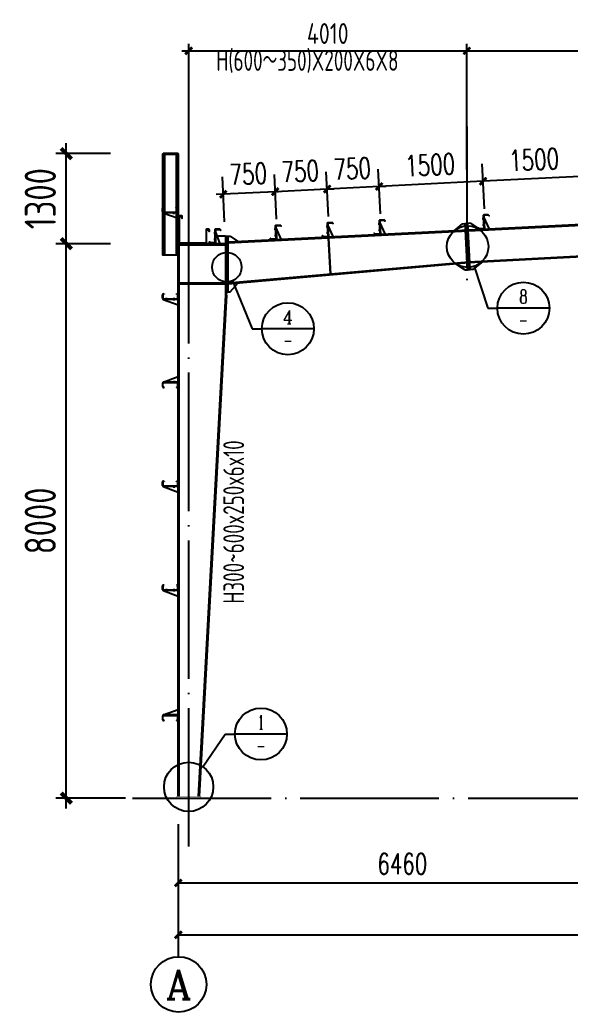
# Model space of a CAD drawing. Extents: x -89996 to 1006241, y -2176 to 440573.
# Drawn here: x 375861 to 383808, y 332525 to 346843 of the extents above; entities that cross this region are included whole.
import ezdxf
from ezdxf.enums import TextEntityAlignment as Align

# ---------------------------------------------------------------- set-up
doc = ezdxf.new("R2010")
doc.units = 0
doc.header["$LTSCALE"] = 1000
doc.header["$MEASUREMENT"] = 0
doc.linetypes.add('DOTE', pattern=[2.42, 2, -0.2, 0.02, -0.2])
for name, color, linetype in [('AXIS', 3, 'Continuous'), ('AXIS_DIM', 3, 'Continuous'), ('AXIS_TEXT', 7, 'Continuous'), ('DOTE', 1, 'DOTE'), ('GL', 150, 'Continuous'), ('GZ', 50, 'Continuous'), ('LT', 27, 'Continuous'), ('PUB_TEXT', 7, 'Continuous'), ('PZ', 202, 'Continuous'), ('TEXT', 7, 'Continuous'), ('天沟', 2, 'Continuous')]:
    doc.layers.add(name, color=color, linetype=linetype)
doc.styles.add('_TCH_AXIS', font='COMPLEX', dxfattribs={"bigfont": 'GBCBIG'})
doc.styles.add('_TCH_DIM_T3', font='SIMPLEX', dxfattribs={"width": 0.705882, "bigfont": 'GBCBIG'})
doc.styles.add('_TCH_LABEL', font='COMPLEX', dxfattribs={"bigfont": 'GBCBIG'})
doc.styles.add('TSSD_Dimension', font='Tssdeng.shx', dxfattribs={"width": 0.8, "bigfont": 'hztxt.shx'})
doc.styles.add('TSSD_Norm', font='tssdeng.shx', dxfattribs={"bigfont": 'hztxt.shx'})
doc.dimstyles.new('_TCH_ARCH&&100', dxfattribs={"dimtxt": 297.5, "dimasz": 100, "dimexe": 250, "dimexo": 300, "dimgap": 126.25, "dimtad": 1, "dimdec": 0, "dimzin": 0, "dimdsep": 46, "dimtxsty": '_TCH_DIM_T3', "dimblk": 'ARCHTICK', "dimcen": 0.09, "dimclrt": 7, "dimazin": 2, "dimtfac": 1, "dimtdec": 0, "dimtix": 1, "dimtmove": 2, "dimatfit": 3, "dimfxl": 0, "dimtolj": 1, "dimtzin": 0, "dimarcsym": 0})
doc.dimstyles.new('TCH_100_1', dxfattribs={"dimtxt": 297.5, "dimasz": 100, "dimexe": 250, "dimexo": 300, "dimgap": 126.25, "dimtad": 1, "dimdec": 0, "dimzin": 0, "dimdsep": 46, "dimtxsty": '_TCH_DIM_T3', "dimblk": 'ARCHTICK', "dimcen": 0.09, "dimclrd": 126, "dimclre": 126, "dimclrt": 7, "dimazin": 2, "dimtfac": 1, "dimtdec": 0, "dimtix": 1, "dimtmove": 2, "dimatfit": 3, "dimfxl": 0, "dimtolj": 1, "dimtzin": 0, "dimarcsym": 0})
doc.dimstyles.new('TSSD_100_100', dxfattribs={"dimtxt": 300, "dimasz": 100, "dimexe": 100, "dimexo": 250, "dimgap": 100, "dimtad": 1, "dimdec": 0, "dimzin": 0, "dimdsep": 46, "dimtxsty": 'TSSD_Dimension', "dimblk": 'ARCHTICK', "dimcen": 0, "dimdle": 100, "dimclrt": 7, "dimadec": 0, "dimazin": 0, "dimtfac": 1, "dimtdec": 0, "dimtix": 1, "dimtmove": 2, "dimatfit": 3, "dimfxl": 0, "dimtolj": 1, "dimtzin": 0, "dimarcsym": 0})
doc.dimstyles.new('TSSD_100_150', dxfattribs={"dimtxt": 450, "dimasz": 150, "dimexe": 150, "dimexo": 375, "dimgap": 150, "dimtad": 1, "dimdec": 0, "dimzin": 0, "dimdsep": 46, "dimtxsty": 'TSSD_Dimension', "dimblk": 'ARCHTICK', "dimcen": 0, "dimdle": 150, "dimclrt": 7, "dimadec": 0, "dimazin": 0, "dimtfac": 1, "dimtdec": 0, "dimtix": 1, "dimtmove": 2, "dimatfit": 3, "dimfxl": 0, "dimtolj": 1, "dimtzin": 0, "dimarcsym": 0})

# ---------------------------------------------------------------- blocks, each defined once
blk = doc.blocks.new('_ArchTick')
at = {"color": 0, "linetype": 'ByBlock', "const_width": 0.4}
blk.add_lwpolyline([(-0.5, -0.5), (0.5, 0.5)], dxfattribs=at)
blk = doc.blocks.new('*D1222')
at = {"layer": 'AXIS_DIM', "color": 0, "lineweight": -2, "transparency": 16777216}
for p, q in [((376531, 343463), (376531, 345063)), ((377167, 344913), (376381, 344913)), ((376641, 343613), (376381, 343613))]:
    blk.add_line(p, q, dxfattribs=at)
at = {"layer": 'Defpoints', "color": 0, "transparency": 16777216}
for p in [(376531, 344913), (377542, 344913), (377016, 343613)]:
    blk.add_point(p, dxfattribs=at)
at = {"layer": 'AXIS_DIM', "color": 0, "lineweight": -2, "transparency": 16777216, "xscale": 150, "yscale": 150, "zscale": 150}
for p, rotation in [((376531, 344913), 90), ((376531, 343613), 270)]:
    blk.add_blockref('_ArchTick', p, dxfattribs=dict(at, rotation=rotation))
at = {"layer": 'AXIS_DIM', "color": 7, "transparency": 16777216, "insert": (376156, 344263), "char_height": 450, "attachment_point": 5, "rotation": 90, "style": 'TSSD_Dimension'}
blk.add_mtext('\\A1;1300', dxfattribs=at)
blk = doc.blocks.new('*D1223')
at = {"layer": 'AXIS_DIM', "color": 0, "lineweight": -2, "transparency": 16777216}
for p, q in [((376531, 335463), (376531, 343763)), ((377167, 343613), (376381, 343613)), ((377386, 335613), (376381, 335613))]:
    blk.add_line(p, q, dxfattribs=at)
at = {"layer": 'Defpoints', "color": 0, "transparency": 16777216}
for p in [(376531, 343613), (377542, 343613), (377761, 335613)]:
    blk.add_point(p, dxfattribs=at)
at = {"layer": 'AXIS_DIM', "color": 0, "lineweight": -2, "transparency": 16777216, "xscale": 150, "yscale": 150, "zscale": 150}
for p, rotation in [((376531, 343613), 90), ((376531, 335613), 270)]:
    blk.add_blockref('_ArchTick', p, dxfattribs=dict(at, rotation=rotation))
at = {"layer": 'AXIS_DIM', "color": 7, "transparency": 16777216, "insert": (376156, 339613), "char_height": 450, "attachment_point": 5, "rotation": 90, "style": 'TSSD_Dimension'}
blk.add_mtext('\\A1;8000', dxfattribs=at)
blk = doc.blocks.new('4')
at = {"layer": 'LT', "color": 1, "linetype": 'Continuous'}
for p, q in [((1121054, 121886, -8), (1121014, 121884, -8)), ((1121054, 121886, -8), (1121014, 121884, -8)), ((1121058, 121794, -8), (1121019, 121792, -8)), ((1121058, 121794, -8), (1121019, 121792, -8))]:
    blk.add_line(p, q, dxfattribs=at)
at = {"layer": 'LT', "elevation": -8}
blk.add_lwpolyline([(1121032, 121929, -0.414214), (1121041, 121940), (1121097, 121943), (1121111, 121930), (1121113, 121932), (1121098, 121946), (1121038, 121943, 0.414214), (1121028, 121932), (1121037, 121755, -0.414214), (1121028, 121745), (1120972, 121742), (1120958, 121755), (1120956, 121753), (1120971, 121739), (1121031, 121742, 0.414214), (1121040, 121753), (1121032, 121929)], format="xyb", dxfattribs=at)
at = {"layer": 'LT', "elevation": -4}
for points in [[(1121032, 121924), (1121038, 121925), (1121047, 121733), (1121041, 121733)], [(1121038, 121915), (1121047, 121733), (1121117, 121736)]]:
    blk.add_lwpolyline(points, close=True, dxfattribs=at)
at = {"layer": 'LT', "color": 1, "linetype": 'Continuous'}
for points in [[(1121031, 121872, -8), (1121030, 121897, -8), (1121040, 121873, -8), (1121039, 121897, -8)], [(1121031, 121872, -8), (1121030, 121897, -8), (1121040, 121873, -8), (1121039, 121897, -8)], [(1121035, 121805, -8), (1121036, 121781, -8), (1121044, 121806, -8), (1121045, 121781, -8)], [(1121035, 121805, -8), (1121036, 121781, -8), (1121044, 121806, -8), (1121045, 121781, -8)]]:
    blk.add_solid(points, dxfattribs=at)
blk = doc.blocks.new('*D1204')
at = {"layer": 'AXIS_DIM', "color": 0, "lineweight": -2, "transparency": 16777216}
for p, q in [((382205, 346396), (392605, 346396)), ((382305, 344683), (382305, 346496)), ((392505, 344827), (392505, 346496))]:
    blk.add_line(p, q, dxfattribs=at)
at = {"layer": 'Defpoints', "color": 0, "transparency": 16777216}
for p in [(392505, 346396), (392505, 344577, 4), (382305, 344433, -3)]:
    blk.add_point(p, dxfattribs=at)
at = {"layer": 'AXIS_DIM', "color": 0, "lineweight": -2, "transparency": 16777216, "xscale": 100, "yscale": 100, "zscale": 100, "rotation": 180}
blk.add_blockref('_ArchTick', (382305, 346396), dxfattribs=at)
at = {"layer": 'AXIS_DIM', "color": 0, "lineweight": -2, "transparency": 16777216, "xscale": 100, "yscale": 100, "zscale": 100}
blk.add_blockref('_ArchTick', (392505, 346396), dxfattribs=at)
at = {"layer": 'AXIS_DIM', "color": 7, "transparency": 16777216, "insert": (387405, 346646), "char_height": 300, "attachment_point": 5, "style": 'TSSD_Dimension'}
blk.add_mtext('\\A1;10200', dxfattribs=at)
blk = doc.blocks.new('*D1216')
at = {"color": 126, "lineweight": -2, "transparency": 16777216}
for p, q in [((384057, 344193), (384024, 344839)), ((382558, 344118), (382526, 344764)), ((384037, 344589), (382539, 344514))]:
    blk.add_line(p, q, dxfattribs=at)
at = {"layer": 'Defpoints', "color": 0, "transparency": 16777216}
for p in [(382539, 344514), (382573, 343819, 0), (384072, 343894, 0)]:
    blk.add_point(p, dxfattribs=at)
at = {"color": 126, "lineweight": -2, "transparency": 16777216, "xscale": 100, "yscale": 100, "zscale": 100}
for p, rotation in [((384037, 344589), 2.86240522461287), ((382539, 344514), 182.8624052246129)]:
    blk.add_blockref('_ArchTick', p, dxfattribs=dict(at, rotation=rotation))
at = {"color": 7, "transparency": 16777216, "insert": (383274, 344826), "char_height": 297.5, "attachment_point": 5, "rotation": 2.8624, "style": '_TCH_DIM_T3'}
blk.add_mtext('\\A1;1500', dxfattribs=at)
blk = doc.blocks.new('*D1217')
at = {"color": 126, "lineweight": -2, "transparency": 16777216}
for p, q in [((381060, 344043), (381028, 344689)), ((382558, 344118), (382526, 344764)), ((382539, 344514), (381041, 344439))]:
    blk.add_line(p, q, dxfattribs=at)
at = {"layer": 'Defpoints', "color": 0, "transparency": 16777216}
for p in [(381041, 344439), (382573, 343819, 0), (381075, 343744, 0)]:
    blk.add_point(p, dxfattribs=at)
at = {"color": 126, "lineweight": -2, "transparency": 16777216, "xscale": 100, "yscale": 100, "zscale": 100}
for p, rotation in [((381041, 344439), 182.8624052246129), ((382539, 344514), 2.86240522461287)]:
    blk.add_blockref('_ArchTick', p, dxfattribs=dict(at, rotation=rotation))
at = {"color": 7, "transparency": 16777216, "insert": (381776, 344751), "char_height": 297.5, "attachment_point": 5, "rotation": 2.8624, "style": '_TCH_DIM_T3'}
blk.add_mtext('\\A1;1500', dxfattribs=at)
blk = doc.blocks.new('*D1218')
at = {"color": 126, "lineweight": -2, "transparency": 16777216}
for p, q in [((380311, 344006), (380279, 344652)), ((381060, 344043), (381028, 344689)), ((380291, 344402), (380192, 344397)), ((381041, 344439), (380291, 344402)), ((381041, 344439), (381140, 344444))]:
    blk.add_line(p, q, dxfattribs=at)
at = {"layer": 'Defpoints', "color": 0, "transparency": 16777216}
for p in [(380291, 344402), (380326, 343706, 0), (381075, 343744, 0)]:
    blk.add_point(p, dxfattribs=at)
at = {"color": 126, "lineweight": -2, "transparency": 16777216, "xscale": 100, "yscale": 100, "zscale": 100}
for p, rotation in [((381041, 344439), 182.8624052246129), ((380291, 344402), 2.862405224612851)]:
    blk.add_blockref('_ArchTick', p, dxfattribs=dict(at, rotation=rotation))
at = {"color": 7, "transparency": 16777216, "insert": (380652, 344695), "char_height": 297.5, "attachment_point": 5, "rotation": 2.8624, "style": '_TCH_DIM_T3'}
blk.add_mtext('\\A1;750', dxfattribs=at)
blk = doc.blocks.new('*D1219')
at = {"color": 126, "lineweight": -2, "transparency": 16777216}
for p, q in [((380311, 344006), (380279, 344652)), ((379562, 343968), (379530, 344614)), ((379542, 344364), (379443, 344359)), ((380291, 344402), (379542, 344364)), ((380291, 344402), (380391, 344407))]:
    blk.add_line(p, q, dxfattribs=at)
at = {"layer": 'Defpoints', "color": 0, "transparency": 16777216}
for p in [(379542, 344364), (379577, 343669, 0), (380326, 343706, 0)]:
    blk.add_point(p, dxfattribs=at)
at = {"color": 126, "lineweight": -2, "transparency": 16777216, "xscale": 100, "yscale": 100, "zscale": 100}
for p, rotation in [((379542, 344364), 2.862405224612851), ((380291, 344402), 182.8624052246129)]:
    blk.add_blockref('_ArchTick', p, dxfattribs=dict(at, rotation=rotation))
at = {"color": 7, "transparency": 16777216, "insert": (379903, 344658), "char_height": 297.5, "attachment_point": 5, "rotation": 2.8624, "style": '_TCH_DIM_T3'}
blk.add_mtext('\\A1;750', dxfattribs=at)
blk = doc.blocks.new('*D1220')
at = {"color": 126, "lineweight": -2, "transparency": 16777216}
for p, q in [((378813, 343931), (378781, 344577)), ((379562, 343968), (379530, 344614)), ((379542, 344364), (378793, 344327)), ((379542, 344364), (379642, 344369)), ((378793, 344327), (378693, 344322))]:
    blk.add_line(p, q, dxfattribs=at)
at = {"layer": 'Defpoints', "color": 0, "transparency": 16777216}
for p in [(378793, 344327), (379577, 343669, 0), (378828, 343631, 0)]:
    blk.add_point(p, dxfattribs=at)
at = {"color": 126, "lineweight": -2, "transparency": 16777216, "xscale": 100, "yscale": 100, "zscale": 100}
for p, rotation in [((378793, 344327), 2.862405224612851), ((379542, 344364), 182.8624052246129)]:
    blk.add_blockref('_ArchTick', p, dxfattribs=dict(at, rotation=rotation))
at = {"color": 7, "transparency": 16777216, "insert": (379154, 344620), "char_height": 297.5, "attachment_point": 5, "rotation": 2.8624, "style": '_TCH_DIM_T3'}
blk.add_mtext('\\A1;750', dxfattribs=at)
blk = doc.blocks.new('*D1221')
at = {"layer": 'AXIS_DIM', "color": 0, "lineweight": -2, "transparency": 16777216}
for p, q in [((378195, 346396), (382405, 346396)), ((378295, 344059), (378295, 346496)), ((382305, 344683), (382305, 346496))]:
    blk.add_line(p, q, dxfattribs=at)
at = {"layer": 'Defpoints', "color": 0, "transparency": 16777216}
for p in [(382305, 346396), (382305, 344433, -7), (378295, 343809)]:
    blk.add_point(p, dxfattribs=at)
at = {"layer": 'AXIS_DIM', "color": 0, "lineweight": -2, "transparency": 16777216, "xscale": 100, "yscale": 100, "zscale": 100, "rotation": 180}
blk.add_blockref('_ArchTick', (378295, 346396), dxfattribs=at)
at = {"layer": 'AXIS_DIM', "color": 0, "lineweight": -2, "transparency": 16777216, "xscale": 100, "yscale": 100, "zscale": 100}
blk.add_blockref('_ArchTick', (382305, 346396), dxfattribs=at)
at = {"layer": 'AXIS_DIM', "color": 7, "transparency": 16777216, "insert": (380300, 346646), "char_height": 300, "attachment_point": 5, "style": 'TSSD_Dimension'}
blk.add_mtext('\\A1;4010', dxfattribs=at)
blk = doc.blocks.new('*D2768')
at = {"layer": 'AXIS', "color": 0, "lineweight": -2, "transparency": 16777216}
for p, q in [((378145, 335235), (378145, 333390)), ((417604, 335235), (417604, 333390)), ((378145, 333640), (417604, 333640))]:
    blk.add_line(p, q, dxfattribs=at)
at = {"layer": 'Defpoints', "color": 0, "transparency": 16777216}
for p in [(378145, 335535), (417604, 335535), (417604, 333640)]:
    blk.add_point(p, dxfattribs=at)
at = {"layer": 'AXIS', "color": 0, "lineweight": -2, "transparency": 16777216, "xscale": 100, "yscale": 100, "zscale": 100, "rotation": 180}
blk.add_blockref('_ArchTick', (378145, 333640), dxfattribs=at)
at = {"layer": 'AXIS', "color": 0, "lineweight": -2, "transparency": 16777216, "xscale": 100, "yscale": 100, "zscale": 100}
blk.add_blockref('_ArchTick', (417604, 333640), dxfattribs=at)
at = {"layer": 'AXIS', "color": 7, "transparency": 16777216, "insert": (397875, 333915), "char_height": 297.5, "attachment_point": 5, "style": '_TCH_DIM_T3'}
blk.add_mtext('\\A1;39460', dxfattribs=at)
blk = doc.blocks.new('*D2769')
at = {"layer": 'AXIS', "color": 0, "lineweight": -2, "transparency": 16777216}
for p, q in [((378145, 335235), (378145, 334140)), ((384605, 335235), (384605, 334140)), ((378145, 334390), (384605, 334390))]:
    blk.add_line(p, q, dxfattribs=at)
at = {"layer": 'Defpoints', "color": 0, "transparency": 16777216}
for p in [(378145, 335535), (384605, 335535), (384605, 334390)]:
    blk.add_point(p, dxfattribs=at)
at = {"layer": 'AXIS', "color": 0, "lineweight": -2, "transparency": 16777216, "xscale": 100, "yscale": 100, "zscale": 100, "rotation": 180}
blk.add_blockref('_ArchTick', (378145, 334390), dxfattribs=at)
at = {"layer": 'AXIS', "color": 0, "lineweight": -2, "transparency": 16777216, "xscale": 100, "yscale": 100, "zscale": 100}
blk.add_blockref('_ArchTick', (384605, 334390), dxfattribs=at)
at = {"layer": 'AXIS', "color": 7, "transparency": 16777216, "insert": (381375, 334665), "char_height": 297.5, "attachment_point": 5, "style": '_TCH_DIM_T3'}
blk.add_mtext('\\A1;6460', dxfattribs=at)

msp = doc.modelspace()

# ---------------------------------------------------------------- linework, layer by layer
at = {"elevation": 0}
msp.add_lwpolyline([(380316.15, 343693.31), (380307.62, 343693.31), (380335.85, 343172.77), (380344.32, 343173.78)], close=True, dxfattribs=at)
at = {"layer": 'AXIS'}
for p, q in [((382408.96, 343286.05), (382606.61, 342683.35)), ((378925.61, 343078.19), (379211.13, 342385.78)), ((382606.61, 342683.35), (382745.31, 342683.35)), ((383495.31, 342683.35), (382745.31, 342683.35)), ((379211.13, 342385.78), (379349.82, 342385.78)), ((380099.82, 342385.78), (379349.82, 342385.78)), ((378496.64, 336066.87), (378822.76, 336538.35)), ((378822.76, 336538.35), (378961.46, 336538.35)), ((379711.46, 336538.35), (378961.46, 336538.35)), ((378144.74, 334608.65), (378144.74, 333327.91))]:
    msp.add_line(p, q, dxfattribs=at)
for centre, radius in [((382315.6, 343570.75), 299.62), ((378844.74, 343274.31), 212.13), ((383120.31, 342683.35), 375), ((379724.82, 342385.78), 375), ((379336.46, 336538.35), 375), ((378294.74, 335774.98), 354.91), ((378149.97, 332924.76), 400)]:
    msp.add_circle(centre, radius, dxfattribs=at)
at = {"layer": 'DOTE'}
for p, q in [((382304.7, 345305.33, -2.58), (382304.7, 343075.21, -2.58)), ((378294.74, 334912.88, 4.02), (378294.74, 344665.91, 4.02)), ((377483.48, 335612.59, 4.01), (445487.3, 335612.56, 3.99))]:
    msp.add_line(p, q, dxfattribs=at)
at = {"layer": 'GL', "extrusion": (0.000390955, 1.93016e-05, 1)}
for p, q in [((397804.73, 344568.17), (378863.52, 343621.11)), ((397804.74, 344580.18, 0), (378863.54, 343633.12, 0)), ((392528.06, 343877.3, -0.92), (382326.96, 343348.35, -10.55)), ((392528.05, 343865.28, -0.92), (382327.55, 343336.36, -10.55))]:
    msp.add_line(p, q, dxfattribs=at)
at = {"layer": 'GL'}
for p, q in [((382327.88, 343348.37, -10.55), (378864.74, 343043.32, 4.02)), ((382327.88, 343348.37, -10.55), (378864.74, 343043.32, 4.02)), ((382329.35, 343336.46, -10.55), (378864.74, 343031.24, 4.02)), ((382329.35, 343336.46, -10.55), (378864.74, 343031.24, 4.02))]:
    msp.add_line(p, q, dxfattribs=at)
at = {"layer": 'GZ'}
for p, q in [((378144.74, 335637.56, 8.01), (378144.74, 343598.56, 3.84)), ((378158.74, 335637.56, 8.01), (378158.74, 343598.56, 3.84)), ((378824.74, 343044.85, 0.13), (378158.74, 343044.85, 0.06)), ((378824.74, 343044.85, 0.13), (378158.74, 343044.85, 0.06)), ((378824.74, 343030.85, 0.13), (378158.74, 343030.85, 0.06)), ((378824.74, 343030.85, 0.13), (378158.74, 343030.85, 0.06)), ((378824.74, 342870.85, 4.02), (378430.74, 335637.56, 3.99)), ((378838.74, 342870.85, 4.02), (378444.74, 335637.56, 3.99))]:
    msp.add_line(p, q, dxfattribs=at)
at = {"layer": 'GZ', "elevation": 1.96}
msp.add_lwpolyline([(378144.74, 343598.55), (378824.74, 343598.55), (378824.74, 343612.55), (378144.74, 343612.55)], close=True, dxfattribs=at)
at = {"layer": 'LT'}
for p, q in [((377919.74, 344897.93, 3.99), (377919.74, 344845.43, 3.99)), ((377923.12, 344848.81, 3.99), (377923.12, 344894.56, 3.99)), ((378144.74, 344912.56, 3.99), (377924.74, 344912.56, 3.99)), ((377924.74, 344912.56, 3.99), (377924.74, 344909.18, 3.99)), ((377924.74, 344909.18, 3.99), (378144.74, 344909.18, 3.99)), ((378128.49, 344909.18, 3.99), (377930.99, 344909.18, 3.99)), ((377930.99, 344834.18, 3.99), (377942.24, 344834.18, 3.99)), ((377934.37, 344905.81, 3.99), (378125.12, 344905.81, 3.99)), ((377942.24, 344837.56, 3.99), (377934.37, 344837.56, 3.99)), ((377942.24, 344834.18, 3.99), (377942.24, 344837.56, 3.99)), ((378117.24, 344837.56, 3.99), (378117.24, 344834.18, 3.99)), ((378125.12, 344837.56, 3.99), (378117.24, 344837.56, 3.99)), ((378117.24, 344834.18, 3.99), (378128.49, 344834.18, 3.99)), ((378136.37, 344894.56, 3.99), (378136.37, 344848.81, 3.99)), ((378139.74, 344845.43, 3.99), (378139.74, 344897.93, 3.99)), ((378144.74, 344909.18, 3.99), (378144.74, 344912.56, 3.99)), ((377918.52, 344075.52, 3.99), (377918.52, 344128.02, 3.99)), ((377921.89, 344124.65, 3.99), (377921.89, 344078.9, 3.99)), ((377929.77, 344139.27, 3.99), (377941.02, 344139.27, 3.99)), ((377941.02, 344135.9, 3.99), (377933.14, 344135.9, 3.99)), ((377941.02, 344139.27, 3.99), (377941.02, 344135.9, 3.99)), ((377971.67, 344041.73, 3.99), (377971.67, 344080.07, 3.99)), ((378082.1, 344041.73, 3.99), (378082.1, 344080.07, 3.99)), ((378116.02, 344135.9, 3.99), (378116.02, 344139.27, 3.99)), ((378116.02, 344139.27, 3.99), (378127.27, 344139.27, 3.99)), ((378123.89, 344135.9, 3.99), (378116.02, 344135.9, 3.99)), ((378135.14, 344078.9, 3.99), (378135.14, 344124.65, 3.99)), ((378138.52, 344128.02, 3.99), (378138.52, 344075.52, 3.99)), ((377923.52, 344060.9, 3.99), (377923.52, 344064.27, 3.99)), ((377923.52, 344064.27, 3.99), (378143.52, 344064.27, 3.99)), ((378143.52, 344060.9, 3.99), (377923.52, 344060.9, 3.99)), ((377923.52, 344060.9, 3.99), (378143.52, 343981.27, 3.99)), ((378127.27, 344064.27, 3.99), (377929.77, 344064.27, 3.99)), ((377933.14, 344067.65, 3.99), (378123.89, 344067.65, 3.99)), ((378143.52, 344064.27, 3.99), (378143.52, 344060.9, 3.99)), ((377919.74, 342823.81, 3.99), (377919.74, 342876.31, 3.99)), ((377923.12, 342872.93, 3.99), (377923.12, 342827.18, 3.99)), ((377924.74, 342809.18, 3.99), (377924.74, 342812.56, 3.99)), ((377924.74, 342812.56, 3.99), (378144.74, 342812.56, 3.99)), ((378144.74, 342809.18, 3.99), (377924.74, 342809.18, 3.99)), ((377924.74, 342809.18, 3.99), (378144.74, 342729.56, 3.99)), ((377930.99, 342887.56, 3.99), (377942.24, 342887.56, 3.99)), ((378128.49, 342812.56, 3.99), (377930.99, 342812.56, 3.99)), ((377942.24, 342884.18, 3.99), (377934.37, 342884.18, 3.99)), ((377934.37, 342815.93, 3.99), (378125.12, 342815.93, 3.99)), ((377942.24, 342887.56, 3.99), (377942.24, 342884.18, 3.99)), ((377972.89, 342793.73, 3.99), (377972.89, 342832.07, 3.99)), ((378083.32, 342793.38, 3.99), (378083.32, 342831.73, 3.99)), ((378117.24, 342884.18, 3.99), (378117.24, 342887.56, 3.99)), ((378117.24, 342887.56, 3.99), (378128.49, 342887.56, 3.99)), ((378125.12, 342884.18, 3.99), (378117.24, 342884.18, 3.99)), ((378136.37, 342827.18, 3.99), (378136.37, 342872.93, 3.99)), ((378139.74, 342876.31, 3.99), (378139.74, 342823.81, 3.99)), ((378144.74, 342812.56, 3.99), (378144.74, 342809.18, 3.99)), ((377924.74, 341615.96, 4.01), (378144.74, 341695.59, 4.01)), ((377919.74, 341601.34, 4.01), (377919.74, 341548.84, 4.01)), ((377923.12, 341552.21, 4.01), (377923.12, 341597.96, 4.01)), ((378144.74, 341615.96, 4.01), (377924.74, 341615.96, 4.01)), ((377924.74, 341615.96, 4.01), (377924.74, 341612.59, 4.01)), ((377924.74, 341612.59, 4.01), (378144.74, 341612.59, 4.01)), ((378128.49, 341612.59, 4.01), (377930.99, 341612.59, 4.01)), ((377930.99, 341537.59, 4.01), (377942.24, 341537.59, 4.01)), ((377934.37, 341609.21, 4.01), (378125.12, 341609.21, 4.01)), ((377942.24, 341540.96, 4.01), (377934.37, 341540.96, 4.01)), ((377942.24, 341537.59, 4.01), (377942.24, 341540.96, 4.01)), ((377972.89, 341635.13, 4.01), (377972.89, 341596.79, 4.01)), ((378083.32, 341635.13, 4.01), (378083.32, 341596.79, 4.01)), ((378117.24, 341540.96, 4.01), (378117.24, 341537.59, 4.01)), ((378125.12, 341540.96, 4.01), (378117.24, 341540.96, 4.01)), ((378117.24, 341537.59, 4.01), (378128.49, 341537.59, 4.01)), ((378136.37, 341597.96, 4.01), (378136.37, 341552.21, 4.01)), ((378139.74, 341548.84, 4.01), (378139.74, 341601.34, 4.01)), ((378144.74, 341612.59, 4.01), (378144.74, 341615.96, 4.01)), ((377919.74, 340123.84, 4.01), (377919.74, 340176.34, 4.01)), ((377923.12, 340172.96, 4.01), (377923.12, 340127.21, 4.01)), ((377924.74, 340109.21, 4.01), (377924.74, 340112.59, 4.01)), ((377924.74, 340112.59, 4.01), (378144.74, 340112.59, 4.01)), ((378144.74, 340109.21, 4.01), (377924.74, 340109.21, 4.01)), ((377924.74, 340109.21, 4.01), (378144.74, 340029.59, 4.01)), ((377930.99, 340187.59, 4.01), (377942.24, 340187.59, 4.01)), ((378128.49, 340112.59, 4.01), (377930.99, 340112.59, 4.01)), ((377942.24, 340184.21, 4.01), (377934.37, 340184.21, 4.01)), ((377934.37, 340115.96, 4.01), (378125.12, 340115.96, 4.01)), ((377942.24, 340187.59, 4.01), (377942.24, 340184.21, 4.01)), ((377972.89, 340090.04, 4.01), (377972.89, 340128.38, 4.01)), ((378083.32, 340090.04, 4.01), (378083.32, 340128.38, 4.01)), ((378117.24, 340184.21, 4.01), (378117.24, 340187.59, 4.01)), ((378117.24, 340187.59, 4.01), (378128.49, 340187.59, 4.01)), ((378125.12, 340184.21, 4.01), (378117.24, 340184.21, 4.01)), ((378136.37, 340127.21, 4.01), (378136.37, 340172.96, 4.01)), ((378139.74, 340176.34, 4.01), (378139.74, 340123.84, 4.01)), ((378144.74, 340112.59, 4.01), (378144.74, 340109.21, 4.01)), ((377919.74, 338623.81, 3.99), (377919.74, 338676.31, 3.99)), ((377923.12, 338672.93, 3.99), (377923.12, 338627.18, 3.99)), ((377930.99, 338687.56, 3.99), (377942.24, 338687.56, 3.99)), ((377942.24, 338684.18, 3.99), (377934.37, 338684.18, 3.99)), ((377942.24, 338687.56, 3.99), (377942.24, 338684.18, 3.99)), ((378117.24, 338684.18, 3.99), (378117.24, 338687.56, 3.99)), ((378117.24, 338687.56, 3.99), (378128.49, 338687.56, 3.99)), ((378125.12, 338684.18, 3.99), (378117.24, 338684.18, 3.99)), ((378136.37, 338627.18, 3.99), (378136.37, 338672.93, 3.99)), ((378139.74, 338676.31, 3.99), (378139.74, 338623.81, 3.99)), ((377924.74, 338609.18, 3.99), (377924.74, 338612.56, 3.99)), ((377924.74, 338612.56, 3.99), (378144.74, 338612.56, 3.99)), ((378144.74, 338609.18, 3.99), (377924.74, 338609.18, 3.99)), ((377924.74, 338609.18, 3.99), (378144.74, 338529.56, 3.99)), ((378128.49, 338612.56, 3.99), (377930.99, 338612.56, 3.99)), ((377934.37, 338615.93, 3.99), (378125.12, 338615.93, 3.99)), ((377972.89, 338593.73, 3.99), (377972.89, 338632.07, 3.99)), ((378083.32, 338593.73, 3.99), (378083.32, 338632.07, 3.99)), ((378144.74, 338612.56, 3.99), (378144.74, 338609.18, 3.99)), ((377919.74, 336797.93, 3.99), (377919.74, 336745.43, 3.99)), ((377923.12, 336748.81, 3.99), (377923.12, 336794.56, 3.99)), ((377924.74, 336812.56, 3.99), (378144.74, 336892.18, 3.99)), ((378144.74, 336812.56, 3.99), (377924.74, 336812.56, 3.99)), ((377924.74, 336812.56, 3.99), (377924.74, 336809.18, 3.99)), ((377924.74, 336809.18, 3.99), (378144.74, 336809.18, 3.99)), ((378128.49, 336809.18, 3.99), (377930.99, 336809.18, 3.99)), ((377934.37, 336805.81, 3.99), (378125.12, 336805.81, 3.99)), ((378136.37, 336794.56, 3.99), (378136.37, 336748.81, 3.99)), ((378139.74, 336745.43, 3.99), (378139.74, 336797.93, 3.99)), ((378144.74, 336809.18, 3.99), (378144.74, 336812.56, 3.99)), ((377930.99, 336734.18, 3.99), (377942.24, 336734.18, 3.99)), ((377942.24, 336737.56, 3.99), (377934.37, 336737.56, 3.99)), ((377942.24, 336734.18, 3.99), (377942.24, 336737.56, 3.99)), ((378117.24, 336737.56, 3.99), (378117.24, 336734.18, 3.99)), ((378125.12, 336737.56, 3.99), (378117.24, 336737.56, 3.99)), ((378117.24, 336734.18, 3.99), (378128.49, 336734.18, 3.99))]:
    msp.add_line(p, q, dxfattribs=at)
at = {"layer": 'LT', "color": 1, "linetype": 'Continuous'}
for p, q in [((377972.89, 336828.01, 3.99), (377972.89, 336789.67, 3.99)), ((378083.32, 336828.01, 3.99), (378083.32, 336789.67, 3.99))]:
    msp.add_line(p, q, dxfattribs=at)
at = {"layer": 'LT', "elevation": 3.92}
for points in [[(378144.74, 343448.82), (377921.11, 343448.82), (377921.11, 344909.18), (378144.74, 344909.18)], [(378114.74, 343448.82), (377951.11, 343448.82), (377951.11, 344909.18), (378114.74, 344909.18)]]:
    msp.add_lwpolyline(points, close=True, dxfattribs=at)
at = {"layer": 'LT'}
for centre, start, end in [((377930.99, 344897.93, 3.99), 90.000036, 180.000036), ((377930.99, 344845.43, 3.99), 180.000036, 270.000036), ((377934.37, 344894.56, 3.99), 90.000036, 180.000036), ((377934.37, 344848.81, 3.99), 180.000036, 270.000036), ((378125.12, 344894.56, 3.99), 0.000036, 90.000036), ((378125.12, 344848.81, 3.99), 270.000036, 0.000036), ((378128.49, 344897.93, 3.99), 0.000036, 90.000036), ((378128.49, 344845.43, 3.99), 270.000036, 0.000036), ((377929.77, 344128.02, 3.99), 90, 180), ((377929.77, 344075.52, 3.99), 180, 270), ((377933.14, 344124.65, 3.99), 90, 180), ((377933.14, 344078.9, 3.99), 180, 270), ((378123.89, 344124.65, 3.99), 0, 90), ((378123.89, 344078.9, 3.99), 270, 0), ((378127.27, 344128.02, 3.99), 0, 90), ((378127.27, 344075.52, 3.99), 270, 0), ((377930.99, 342876.31, 3.99), 90, 180), ((377930.99, 342823.81, 3.99), 180, 270), ((377934.37, 342872.93, 3.99), 90, 180), ((377934.37, 342827.18, 3.99), 180, 270), ((378125.12, 342872.93, 3.99), 360, 90), ((378125.12, 342827.18, 3.99), 270, 360), ((378128.49, 342876.31, 3.99), 360, 90), ((378128.49, 342823.81, 3.99), 270, 360), ((377930.99, 341601.34, 4.01), 90, 180), ((377930.99, 341548.84, 4.01), 180, 270), ((377934.37, 341597.96, 4.01), 90, 180), ((377934.37, 341552.21, 4.01), 180, 270), ((378125.12, 341597.96, 4.01), 0, 90), ((378125.12, 341552.21, 4.01), 270, 0), ((378128.49, 341601.34, 4.01), 0, 90), ((378128.49, 341548.84, 4.01), 270, 0), ((377930.99, 340176.34, 4.01), 90, 180), ((377930.99, 340123.84, 4.01), 180, 270), ((377934.37, 340172.96, 4.01), 90, 180), ((377934.37, 340127.21, 4.01), 180, 270), ((378125.12, 340172.96, 4.01), 0, 90), ((378125.12, 340127.21, 4.01), 270, 0), ((378128.49, 340176.34, 4.01), 0, 90), ((378128.49, 340123.84, 4.01), 270, 0), ((377930.99, 338676.31, 3.99), 90, 180), ((377934.37, 338672.93, 3.99), 90, 180), ((378125.12, 338672.93, 3.99), 360, 90), ((378128.49, 338676.31, 3.99), 360, 90), ((377930.99, 338623.81, 3.99), 180, 270), ((377934.37, 338627.18, 3.99), 180, 270), ((378125.12, 338627.18, 3.99), 270, 360), ((378128.49, 338623.81, 3.99), 270, 360), ((377930.99, 336797.93, 3.99), 90, 180), ((377934.37, 336794.56, 3.99), 90, 180), ((378125.12, 336794.56, 3.99), 0, 90), ((378128.49, 336797.93, 3.99), 0, 90), ((377930.99, 336745.43, 3.99), 180, 270), ((377934.37, 336748.81, 3.99), 180, 270), ((378125.12, 336748.81, 3.99), 270, 0), ((378128.49, 336745.43, 3.99), 270, 0)]:
    msp.add_arc(centre, 11.25, start, end, dxfattribs=at)
for points in [[(377983.91, 344067.65, 3.99), (377959.42, 344067.65, 3.99), (377983.91, 344060.9, 3.99), (377959.42, 344060.9, 3.99)], [(378094.35, 344067.65, 3.99), (378069.86, 344067.65, 3.99), (378094.35, 344060.9, 3.99), (378069.86, 344060.9, 3.99)], [(377985.14, 342815.93, 3.99), (377960.65, 342815.93, 3.99), (377985.14, 342809.18, 3.99), (377960.65, 342809.18, 3.99)], [(378095.57, 342815.59, 3.99), (378071.08, 342815.59, 3.99), (378095.57, 342808.84, 3.99), (378071.08, 342808.84, 3.99)], [(377985.14, 341609.21, 4.01), (377960.65, 341609.21, 4.01), (377985.14, 341615.96, 4.01), (377960.65, 341615.96, 4.01)], [(378095.57, 341609.21, 4.01), (378071.08, 341609.21, 4.01), (378095.57, 341615.96, 4.01), (378071.08, 341615.96, 4.01)], [(377985.14, 340115.96, 4.01), (377960.65, 340115.96, 4.01), (377985.14, 340109.21, 4.01), (377960.65, 340109.21, 4.01)], [(378095.57, 340115.96, 4.01), (378071.08, 340115.96, 4.01), (378095.57, 340109.21, 4.01), (378071.08, 340109.21, 4.01)], [(377985.14, 338615.93, 3.99), (377960.65, 338615.93, 3.99), (377985.14, 338609.18, 3.99), (377960.65, 338609.18, 3.99)], [(378095.57, 338615.93, 3.99), (378071.08, 338615.93, 3.99), (378095.57, 338609.18, 3.99), (378071.08, 338609.18, 3.99)]]:
    msp.add_solid(points, dxfattribs=at)
at = {"layer": 'LT', "color": 1, "linetype": 'Continuous'}
for points in [[(377985.14, 336805.81, 3.99), (377960.65, 336805.81, 3.99), (377985.14, 336812.56, 3.99), (377960.65, 336812.56, 3.99)], [(378095.57, 336805.81, 3.99), (378071.08, 336805.81, 3.99), (378095.57, 336812.56, 3.99), (378071.08, 336812.56, 3.99)]]:
    msp.add_solid(points, dxfattribs=at)
at = {"layer": 'PZ', "extrusion": (0.001015, -0.01107, 0.999938)}
for p, q in [((382239.61, 343901.91, -1.43), (382110.97, 343795.49, -3.92)), ((382239.61, 343901.91, -1.43), (382110.97, 343795.49, -3.92)), ((382239.61, 343901.91, -1.43), (382279.56, 343903.98, -1.45)), ((382239.61, 343901.91, -1.43), (382279.56, 343903.98, -1.45)), ((382359.45, 343908.13, -1.48), (382319.5, 343906.06, -1.47)), ((382359.45, 343908.13, -1.48), (382319.5, 343906.06, -1.47)), ((382359.45, 343908.13, -1.48), (382497.42, 343815.59, -2.2)), ((382359.45, 343908.13, -1.48), (382504.04, 343815.15, -3.92)), ((382274.16, 343235.04, -4.49), (382137.85, 343328.16, -9.05)), ((382274.16, 343235.04, -4.49), (382314.1, 343237.11, -4.51)), ((382274.16, 343235.04, -4.49), (382314.1, 343237.11, -4.51)), ((382394, 343241.25, -4.55), (382354.05, 343239.18, -4.53)), ((382394, 343241.25, -4.55), (382354.05, 343239.18, -4.53))]:
    msp.add_line(p, q, dxfattribs=at)
at = {"layer": 'PZ'}
for p, q in [((378824.74, 343722.55, 4.02), (378680.93, 343722.55, 1.96)), ((378824.74, 343722.55, 4.02), (378794.74, 343722.55, 4.02)), ((378824.74, 343722.55, 4.02), (378824.74, 342870.85, 4.02)), ((378824.74, 343722.55, 4.02), (378864.74, 343722.55, 4.02)), ((378844.74, 342920.85, 4.02), (378844.74, 343722.55, 4.02)), ((378864.74, 343722.55, 4.02), (378894.74, 343723.15, 4.02)), ((378864.74, 343722.55, 4.02), (378894.74, 343723.15, 4.02)), ((378864.74, 342920.85, 4.02), (378864.74, 343722.55, 4.02)), ((378894.74, 343723.15, 4.02), (379012.28, 343640.75, 0.06)), ((378894.74, 342920.85, 4.02), (379008.79, 343049.4, 3.92)), ((378824.74, 342870.85, 4.02), (378838.74, 342870.85, 0.15)), ((378838.74, 342870.85, 0.15), (378844.74, 342920.85, 4.02)), ((378844.74, 342920.85, 4.02), (378864.74, 342920.85, 4.02)), ((378844.74, 342920.85, 4.02), (378864.74, 342920.85, 4.02)), ((378864.74, 342920.85, 4.02), (378894.74, 342920.85, 4.02))]:
    msp.add_line(p, q, dxfattribs=at)
at = {"layer": 'PZ', "extrusion": (0.000134453, -0.011116, 0.999938)}
msp.add_line((382393.99, 343241.25, -4.49), (382539.01, 343354.95, -5.12), dxfattribs=at)
at = {"layer": 'PZ', "extrusion": (0.001015, -0.01107, 0.999938), "elevation": -3420.59}
for points in [[(382333.88, 343221.36), (382313.91, 343220.32), (382279.36, 343887.19), (382299.33, 343888.23)], [(382333.88, 343221.36), (382313.91, 343220.32), (382279.36, 343887.19), (382299.33, 343888.23)], [(382333.88, 343221.36), (382353.86, 343222.39), (382319.31, 343889.26), (382299.33, 343888.23)], [(382333.88, 343221.36), (382353.86, 343222.39), (382319.31, 343889.26), (382299.33, 343888.23)]]:
    msp.add_lwpolyline(points, close=True, dxfattribs=at)
at = {"layer": 'PZ', "const_width": 2.25}
for points, elevation in [([(378301.74, 335812.53), (378287.74, 335812.53), (378287.74, 335637.53), (378301.74, 335637.53)], 3.99), ([(378119.74, 335612.56), (378469.74, 335612.51), (378469.74, 335637.51), (378119.74, 335637.56)], 4.02)]:
    msp.add_lwpolyline(points, close=True, dxfattribs=dict(at, elevation=elevation))
at = {"layer": '天沟', "linetype": 'ByBlock', "elevation": 1.96}
msp.add_lwpolyline([(378153.35, 343612.55), (378553.11, 343612.55), (378553.11, 343810.58, -0.41421356), (378558.11, 343815.58), (378582.74, 343815.58, -0.41412968), (378587.74, 343810.58), (378587.74, 343792.62), (378595.24, 343792.62), (378595.24, 343810.59, 0.41421356), (378582.74, 343823.09), (378558.14, 343823.09, 0.41421356), (378545.64, 343810.59), (378545.64, 343619.97), (378160.84, 343619.97), (378160.85, 344000.71, -0.41421356), (378165.85, 344005.71), (378190.65, 344005.71, -0.41425359), (378195.65, 344000.71), (378195.65, 343983.37), (378203.15, 343983.37), (378203.15, 344000.6, 0.41421356), (378190.65, 344013.1), (378165.85, 344013.1, 0.41421356), (378153.35, 344000.6), (378153.35, 343612.55)], format="xyb", dxfattribs=at)

# ---------------------------------------------------------------- block references
at = {"extrusion": (0.000390955, 1.93016e-05, 1), "rotation": 359.9280376252666}
for p in [(-740139.04, 223418.15, 177.96), (-738638.95, 223493.16, 177.96), (-741637.17, 223343.12, 177.67), (-740888.1, 223380.58, 177.67)]:
    msp.add_blockref('4', p, dxfattribs=at)
at = {"extrusion": (-1.88768e-15, 9.77952e-06, 1), "rotation": 357.1375947733234}
msp.add_blockref('4', (-747046.87, 278013.96, 9.78), dxfattribs=at)

# ---------------------------------------------------------------- texts
at = {"layer": 'AXIS_TEXT', "style": '_TCH_AXIS'}
msp.add_text('A', height=425.18, dxfattribs=at).set_placement((377967.75, 332712.17), (378332.19, 332712.17), align=Align.FIT)
at = {"layer": 'PUB_TEXT', "style": '_TCH_LABEL'}
for s, height, p, p2 in [('8', 195.75, (383055.05, 342752.76), (383185.56, 342752.76)), ('4', 193.28, (379651.19, 342455.54), (379798.46, 342455.54)), ('1', 200.77, (379293.44, 336607.05), (379379.49, 336607.05))]:
    msp.add_text(s, height=height, dxfattribs=at).set_placement(p, p2, align=Align.FIT)
at = {"layer": 'PUB_TEXT', "style": '_TCH_LABEL', "width": 0.777778}
for p, p2 in [((383055.05, 342418.18), (383185.56, 342418.18)), ((379659.57, 342120.61), (379790.08, 342120.61)), ((379271.21, 336273.19), (379401.71, 336273.19))]:
    msp.add_text('-', height=195.75, dxfattribs=at).set_placement(p, p2, align=Align.FIT)
at = {"layer": 'TEXT', "style": 'TSSD_Dimension', "width": 0.7}
msp.add_text('H(600～350)X200X6X8', height=300, rotation=360, dxfattribs=at).set_placement((378693.31, 346017.2, 4.02), align=Align.BOTTOM_LEFT)
at = {"layer": 'TEXT', "style": 'TSSD_Norm', "width": 0.7}
msp.add_text('H300~600x250x6x10', height=300, rotation=90, dxfattribs=at).set_placement((379093.49, 338419.41, -2.24))

# ---------------------------------------------------------------- dimensions: what is measured, and where the dimension line sits
for base, p1, p2, picture, middle in [((381040.51, 344439.31), (382573.41, 343818.62, 0), (381075.29, 343743.68, 0), '*D1217', (381775.84, 344751.42)), ((382538.63, 344514.22), (384071.54, 343893.52, 0), (382573.41, 343818.62, 0), '*D1216', (383273.97, 344826.33)), ((378793.31, 344326.95), (379577.16, 343668.8, 0), (378828.09, 343631.35, 0), '*D1220', (379154.11, 344620.33)), ((379542.38, 344364.4), (380326.22, 343706.23, 0), (379577.16, 343668.8, 0), '*D1219', (379903.18, 344657.79)), ((380291.44, 344401.86), (381075.29, 343743.68, 0), (380326.22, 343706.23, 0), '*D1218', (380652.24, 344695.24))]:
    dim = msp.add_linear_dim(base=base, p1=p1, p2=p2, angle=2.862405, dimstyle='TCH_100_1')
    dim.commit()
    dim.dimension.update_dxf_attribs({"geometry": picture, "text_midpoint": middle})
at = {"layer": 'AXIS'}
for p2, distance, picture, middle in [((417604.49, 335535.28), -1895.74, '*D2768', (397874.61, 333914.54)), ((384604.74, 335535.28), -1144.96, '*D2769', (381374.74, 334665.33))]:
    dim = msp.add_aligned_dim(p1=(378144.74, 335535.28), p2=p2, distance=distance, dimstyle='_TCH_ARCH&&100', dxfattribs=at)
    dim.commit()
    dim.dimension.update_dxf_attribs({"geometry": picture, "text_midpoint": middle})
at = {"layer": 'AXIS_DIM'}
for base, p1, p2, picture, middle in [((382304.7, 346396.43, 4.02), (378294.74, 343808.53, 4.02), (382304.7, 344433.11, -2.58), '*D1221', (380299.72, 346646.43, 4.02)), ((392504.74, 346396.43, 0), (382304.7, 344433.11, -2.58), (392504.74, 344577.33, 3.99), '*D1204', (387404.72, 346646.43, 0))]:
    dim = msp.add_linear_dim(base=base, p1=p1, p2=p2, dimstyle='TSSD_100_100', dxfattribs=at)
    dim.commit()
    dim.dimension.update_dxf_attribs({"geometry": picture, "text_midpoint": middle})
for base, p1, p2, picture, middle in [((376531.47, 344912.56, 3.99), (377015.76, 343612.56, 3.99), (377541.53, 344912.56, 3.99), '*D1222', (376156.47, 344262.56, 3.99)), ((376531.47, 343612.56, 3.99), (377761.27, 335612.56, 3.99), (377541.53, 343612.56, 3.99), '*D1223', (376156.47, 339612.56, 3.99))]:
    dim = msp.add_linear_dim(base=base, p1=p1, p2=p2, angle=90, dimstyle='TSSD_100_150', dxfattribs=at)
    dim.commit()
    dim.dimension.update_dxf_attribs({"geometry": picture, "text_midpoint": middle})

doc.saveas('drawing.dxf')
